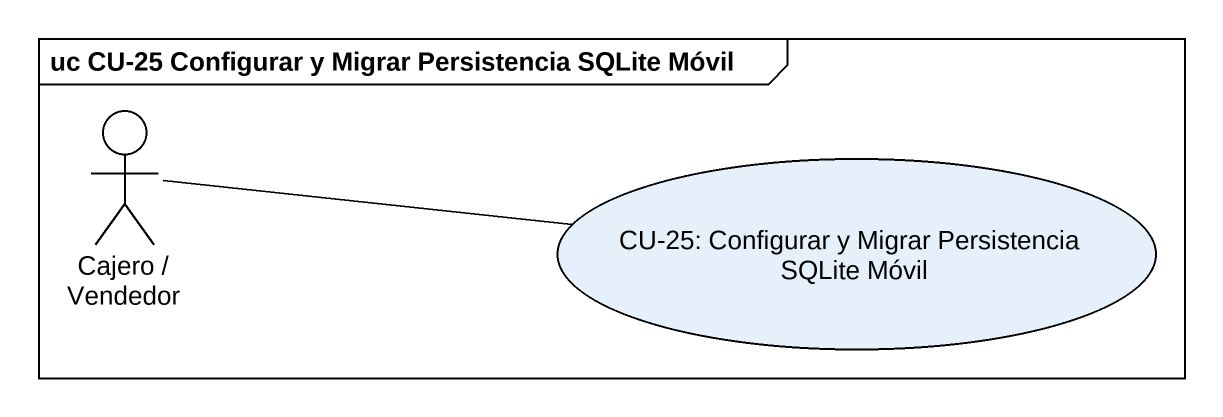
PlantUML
@startuml
mainframe uc CU-25 Configurar y Migrar Persistencia SQLite Móvil
actor "Cajero / Vendedor" as Cajero_Vendedor
usecase "CU-25: Configurar y Migrar Persistencia SQLite Móvil" as CU_25_Configurar_y_Migrar
Cajero_Vendedor -right- CU_25_Configurar_y_Migrar
Cajero_Vendedor -right- CU_25_Configurar_y_Migrar
@enduml
